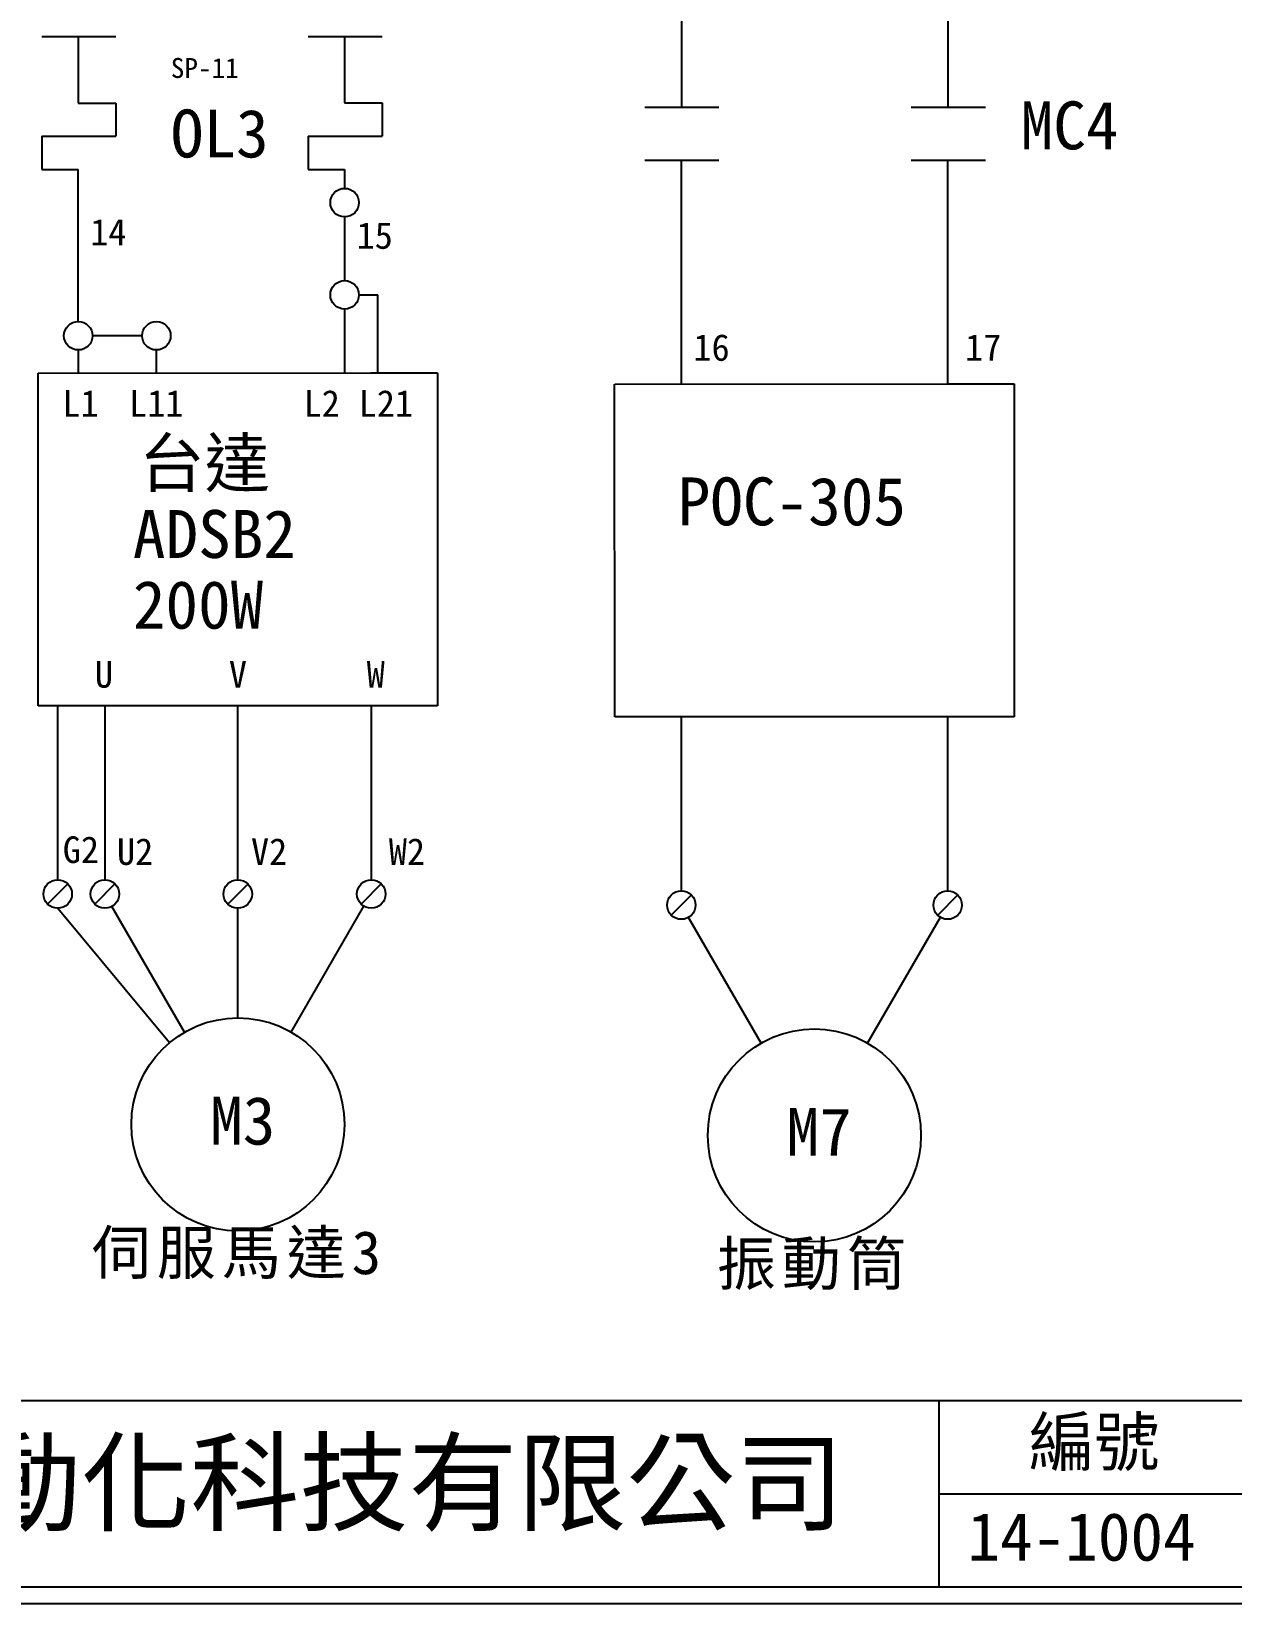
# Model space of a CAD drawing. Extents: x 10 to 297, y 3 to 207.
# Drawn here: x 77.6 to 167.7, y 3 to 121.1 of the extents above; entities that cross this region are included whole.
import ezdxf

# ---------------------------------------------------------------- set-up
doc = ezdxf.new("R2010")
doc.units = 0
doc.layers.get('0').update_dxf_attribs({"linetype": 'CONTINUOUS'})
doc.layers.add('圖框層', color=7, linetype='CONTINUOUS')
doc.layers.add('標尺寸層', color=3, linetype='CONTINUOUS')
doc.styles.add('STSL', font='kaiu.ttf')
doc.styles.add('標楷體', font='kaiu.ttf')

msp = doc.modelspace()

# ---------------------------------------------------------------- linework, layer by layer
for p, q in [((101.09, 120.7), (101.1, 115.71)), ((103.09, 70.43), (103.1, 57.36)), ((146.38, 69.6), (146.38, 56.53)), ((80.31, 57.05), (78.8, 55.53)), ((83.85, 57.05), (82.34, 55.53)), ((93.84, 57.04), (92.33, 55.53)), ((103.85, 57.05), (102.34, 55.53)), ((127.14, 56.22), (125.63, 54.7)), ((147.14, 56.22), (145.63, 54.7)), ((89.09, 45.92), (83.63, 55.36)), ((97.09, 45.92), (102.55, 55.37)), ((132.37, 45.09), (126.92, 54.53)), ((140.37, 45.09), (145.83, 54.54))]:
    msp.add_line(p, q)
for centre, radius in [((101.1, 108.22), 1.07), ((101.1, 101.29), 1.07), ((81.1, 98.22), 1.07), ((86.97, 98.22), 1.07), ((79.56, 56.29), 1.07), ((83.1, 56.29), 1.07), ((93.08, 56.29), 1.07), ((103.1, 56.29), 1.07), ((126.38, 55.46), 1.07), ((146.38, 55.46), 1.07), ((93.09, 38.99), 8), ((136.37, 38.16), 8)]:
    msp.add_circle(centre, radius)
at = {"layer": '圖框層', "color": 7}
for p, q in [((11.25, 18.25), (295.75, 18.25)), ((145.75, 4.25), (145.75, 18.25)), ((145.75, 11.25), (295.75, 11.25)), ((11.25, 4.25), (295.75, 4.25)), ((10, 3), (297, 3))]:
    msp.add_line(p, q, dxfattribs=at)
at = {"layer": '標尺寸層', "color": 7}
for p, q in [((146.42, 115.39), (146.42, 139.12)), ((126.42, 115.39), (126.42, 129.12)), ((78.37, 120.7), (83.93, 120.7)), ((81.09, 120.7), (81.1, 115.7)), ((98.37, 120.7), (103.93, 120.7)), ((81.1, 115.7), (83.93, 115.7)), ((83.93, 115.7), (83.93, 113.2)), ((101.1, 115.71), (103.93, 115.71)), ((103.93, 115.71), (103.93, 113.21)), ((123.64, 115.39), (129.21, 115.39)), ((143.64, 115.39), (149.21, 115.39)), ((78.37, 113.2), (83.93, 113.2)), ((78.37, 113.2), (78.37, 110.7)), ((98.37, 113.21), (103.93, 113.21)), ((98.37, 113.21), (98.37, 110.71)), ((123.64, 111.41), (129.21, 111.41)), ((126.37, 111.41), (126.37, 94.59)), ((143.64, 111.41), (149.21, 111.41)), ((146.36, 111.41), (146.37, 94.6)), ((78.37, 110.7), (81.1, 110.7)), ((81.1, 99.29), (81.1, 110.7)), ((98.37, 110.71), (101.1, 110.71)), ((101.1, 110.71), (101.1, 109.29)), ((101.1, 107.15), (101.1, 102.36)), ((102.17, 101.29), (103.6, 101.29)), ((103.6, 95.43), (103.6, 101.29)), ((101.1, 100.22), (101.1, 95.43)), ((85.9, 98.22), (82.17, 98.22)), ((81.1, 97.15), (81.1, 95.42)), ((86.97, 95.45), (86.97, 97.15)), ((78.09, 95.42), (103.08, 95.43)), ((78.09, 70.42), (78.09, 95.42)), ((103.08, 95.43), (108.08, 95.43)), ((108.08, 95.43), (108.08, 70.43)), ((121.38, 69.59), (121.37, 94.59)), ((121.38, 94.59), (146.37, 94.6)), ((146.37, 94.6), (151.37, 94.6)), ((151.37, 94.6), (151.37, 69.6)), ((83.09, 70.42), (78.09, 70.42)), ((79.56, 57.36), (79.56, 70.42)), ((108.08, 70.43), (83.09, 70.42)), ((83.09, 70.42), (83.1, 57.36)), ((93.08, 57.36), (93.08, 70.43)), ((126.38, 69.59), (121.38, 69.59)), ((151.37, 69.6), (126.38, 69.59)), ((126.38, 69.59), (126.38, 56.53)), ((79.56, 55.22), (87.96, 45.13)), ((93.09, 46.99), (93.08, 55.22))]:
    msp.add_line(p, q, dxfattribs=at)

# ---------------------------------------------------------------- texts
at = {"color": 0, "char_height": 3.25, "width": 24.1454, "attachment_point": 2, "style": '標楷體'}
for s, insert in [('{\\T1.1;伺服馬達3}', (93.09, 30.99)), ('{\\T1.1;振動筒}', (136.37, 30.16))]:
    msp.add_mtext(s, dxfattribs=dict(at, insert=insert))
at = {"layer": '圖框層', "color": 4, "style": 'STSL'}
for s, height, p in [('SP-11', 1.5, (88.05, 117.58)), ('MC4', 3.6, (151.86, 112.22)), ('OL3', 3.6, (88.05, 111.61)), ('14', 2, (82, 105)), ('15', 2, (102, 104.75)), ('16', 2, (127.29, 96.34)), ('17', 2, (147.69, 96.34)), ('L1', 2, (79.91, 92.14)), ('L11', 2, (84.92, 92.14)), ('L2', 2, (98.02, 92.14)), ('L21', 2, (102.16, 92.14)), ('台達', 3.6, (85.67, 86.86)), ('POC-305', 3.6, (126.11, 83.98)), ('ADSB2', 3.6, (85.2, 81.53)), ('200W', 3.6, (85.2, 76.22)), ('U', 2, (82.35, 71.79)), ('V', 2, (92.41, 71.79)), ('W', 2, (102.76, 71.79)), ('G2', 2, (79.94, 58.62)), ('U2', 2, (84.01, 58.48)), ('V2', 2, (94.07, 58.48)), ('W2', 2, (104.42, 58.48)), ('M3', 3.6, (91, 37.47)), ('M7', 3.6, (134.29, 36.63)), ('編號', 3.6, (152.47, 13.34)), ('泓陞自動化科技有限公司', 6, (48.6, 9.08)), ('14-1004', 3.6, (147.86, 6.22))]:
    msp.add_text(s, height=height, dxfattribs=at).set_placement(p)

doc.saveas('drawing.dxf')
